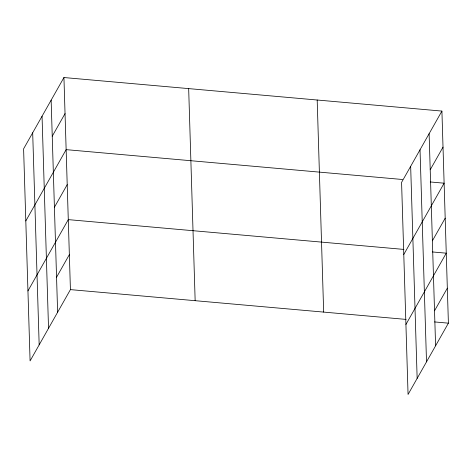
<?xml version="1.0" encoding="UTF-8"?>
<svg xmlns="http://www.w3.org/2000/svg" width="472" height="472" viewBox="0 0 472 472"><rect width="100%" height="100%" fill="white"/><g stroke="black" fill="none" stroke-linecap="round" stroke-linejoin="round"><path stroke-width="0.71" d="M63.938 77.538L23.6 148.839L30.084 360.915L70.422 289.619L63.938 77.538L441.916 111.085L448.4 323.161L408.062 394.462L401.578 182.381L441.916 111.085M52.244 136.213L65.042 113.593M25.807 220.943L66.145 149.642L402.545 179.502M54.416 207.261L67.213 184.635M27.942 290.929L68.287 219.627L403.955 249.422M56.551 277.247L69.355 254.626M430.216 169.761L443.019 147.134M403.778 254.491L444.123 183.189L430.263 181.962M432.387 240.808L445.19 218.182M405.92 324.476L446.258 253.175L432.399 251.948M434.529 310.794L447.332 288.168M70.422 289.619L406.091 319.408M434.541 321.933L448.4 323.161M429.113 133.706L435.597 345.787M420.027 149.771L426.511 361.847M410.664 166.321L417.148 378.402M317.184 100.011L323.668 312.092M188.67 88.606L195.154 300.688M51.141 100.164L57.625 312.24M42.049 116.224L48.533 328.305M32.686 132.774L39.17 344.855"/></g></svg>
